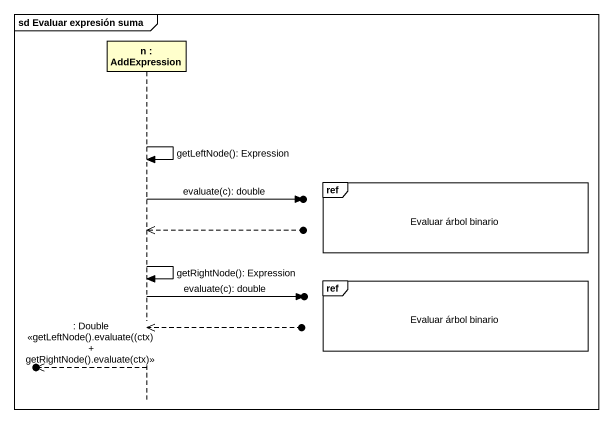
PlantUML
@startuml
mainframe sd Evaluar expresión suma
hide footbox
participant "n : AddExpression" as n

n -> n : getLeftNode(): Expression
ref over n : Evaluar árbol binario
n ->o] : evaluate(c): double
n <<--o]
n -> n : getRightNode(): Expression
ref over n : Evaluar árbol binario
n ->o] : evaluate(c): double
n <<--o]
[o<<-- n : : Double <<getLeftNode().evaluate((ctx) + getRightNode().evaluate(ctx)>>
@enduml
